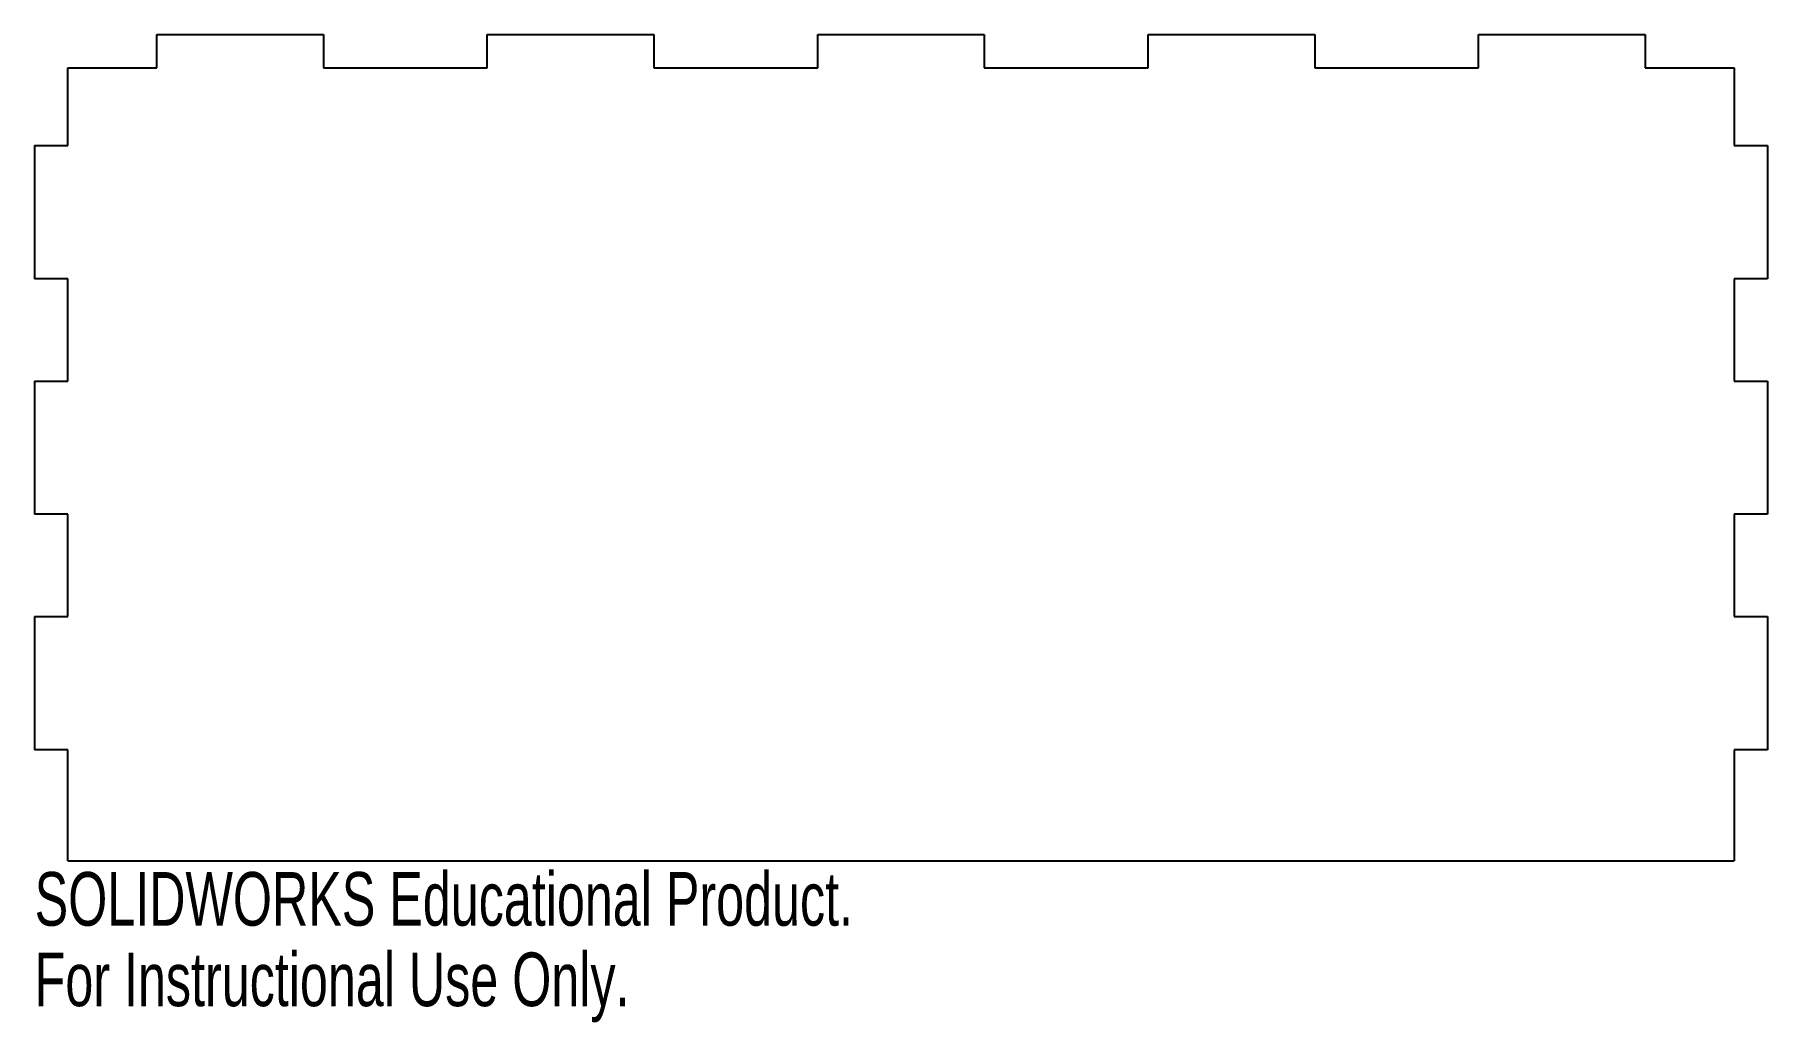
# Model space of a CAD drawing. Header units: millimetres. Extents: x -218 to -62, y -94 to -5.
import ezdxf

# ---------------------------------------------------------------- set-up
doc = ezdxf.new("R2010")
doc.units = ezdxf.units.MM
doc.styles.add('SLDTEXTSTYLE0', font='TXT', dxfattribs={"width": 0.7})

msp = doc.modelspace()

# ---------------------------------------------------------------- linework, layer by layer
at = {"color": 7, "linetype": 'Continuous', "lineweight": 25}
for p, q in [((-207, -8.16), (-207, -5.16)), ((-207, -5.16), (-192, -5.16)), ((-192, -5.16), (-192, -8.16)), ((-177.25, -5.16), (-162.25, -5.16)), ((-177.25, -8.16), (-177.25, -5.16)), ((-162.25, -5.16), (-162.25, -8.16)), ((-147.5, -5.16), (-132.5, -5.16)), ((-147.5, -8.16), (-147.5, -5.16)), ((-132.5, -5.16), (-132.5, -8.16)), ((-117.75, -5.16), (-102.75, -5.16)), ((-117.75, -8.16), (-117.75, -5.16)), ((-102.75, -5.16), (-102.75, -8.16)), ((-88, -5.16), (-73, -5.16)), ((-88, -8.16), (-88, -5.16)), ((-73, -5.16), (-73, -8.16)), ((-215, -8.16), (-207, -8.16)), ((-215, -15.16), (-215, -8.16)), ((-192, -8.16), (-177.25, -8.16)), ((-162.25, -8.16), (-147.5, -8.16)), ((-132.5, -8.16), (-117.75, -8.16)), ((-102.75, -8.16), (-88, -8.16)), ((-73, -8.16), (-65, -8.16)), ((-65, -8.16), (-65, -15.16)), ((-218, -15.16), (-215, -15.16)), ((-218, -15.16), (-218, -27.16)), ((-65, -15.16), (-62, -15.16)), ((-62, -15.16), (-62, -27.16)), ((-215, -27.16), (-218, -27.16)), ((-215, -36.37), (-215, -27.16)), ((-65, -27.16), (-65, -36.37)), ((-62, -27.16), (-65, -27.16)), ((-218, -36.37), (-215, -36.37)), ((-218, -36.37), (-218, -48.37)), ((-65, -36.37), (-62, -36.37)), ((-62, -36.37), (-62, -48.37)), ((-215, -48.37), (-218, -48.37)), ((-215, -57.58), (-215, -48.37)), ((-65, -48.37), (-65, -57.58)), ((-62, -48.37), (-65, -48.37)), ((-218, -57.58), (-215, -57.58)), ((-218, -57.58), (-218, -69.58)), ((-65, -57.58), (-62, -57.58)), ((-62, -57.58), (-62, -69.58)), ((-215, -69.58), (-218, -69.58)), ((-215, -79.58), (-215, -69.58)), ((-65, -69.58), (-65, -79.58)), ((-62, -69.58), (-65, -69.58)), ((-215, -79.58), (-65, -79.58))]:
    msp.add_line(p, q, dxfattribs=at)

# ---------------------------------------------------------------- texts
at = {"color": 7, "linetype": 'Continuous', "char_height": 4.8336, "attachment_point": 1, "style": 'SLDTEXTSTYLE0'}
for s, insert in [('SOLIDWORKS Educational Product.', (-218, -80.6)), ('For Instructional Use Only.', (-218, -87.85))]:
    msp.add_mtext(s, dxfattribs=dict(at, insert=insert))

doc.saveas('drawing.dxf')
